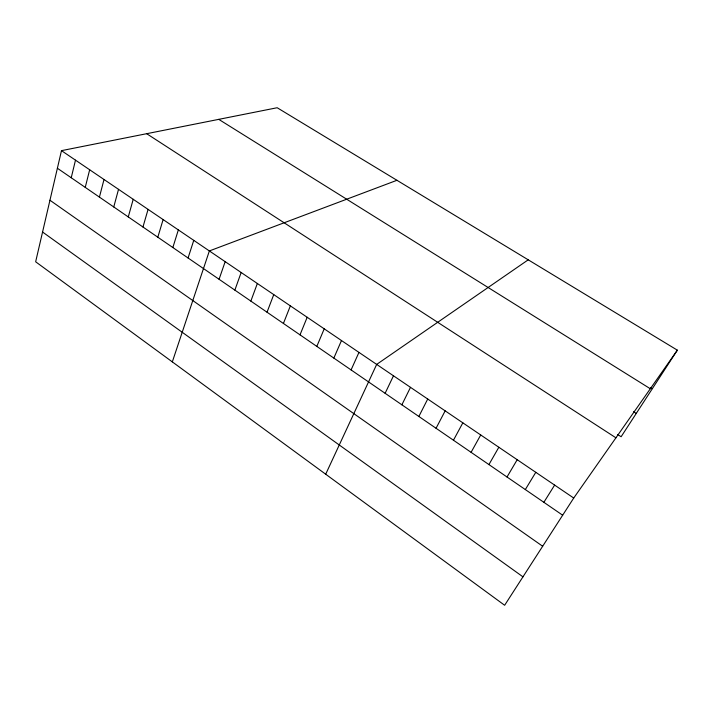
<?xml version="1.0" encoding="UTF-8"?>
<svg xmlns="http://www.w3.org/2000/svg" width="713" height="713" viewBox="0 0 713 713"><rect width="100%" height="100%" fill="white"/><g stroke="black" fill="none" stroke-linecap="round" stroke-linejoin="round"><path stroke-width="1.07" d="M61.478 150.648L35.65 261.787L504.644 605.266L573.724 498.039L677.35 350.163L277.179 107.734L61.478 150.648L573.724 498.039M71.238 177.76L75.489 160.158M85.248 187.376L89.669 169.765M99.419 197.118L104.009 179.498M113.759 206.957L118.527 189.337M128.278 216.921L133.215 199.301M142.957 227.01L148.072 209.381M157.814 237.206L163.117 219.577M172.849 247.536L178.348 229.907M188.072 257.99L193.758 240.361M172.323 361.883L209.364 250.94L396.954 180.291M219.078 279.273L225.165 261.653M234.862 290.12L241.154 272.5M250.842 301.091L257.348 283.489M267.027 312.205L273.756 294.612M283.418 323.461L290.36 305.868M300.013 334.852L307.178 317.276M316.822 346.393L324.219 328.836M333.844 358.086L341.482 340.538M351.081 369.922L358.96 352.391M325.698 474.207L376.678 364.405L528.226 259.817M385.118 393.291L393.478 375.804M401.882 404.806L410.492 387.346M418.861 416.463L427.72 399.022M436.053 428.272L445.162 410.857M453.459 440.224L462.835 422.836M471.088 452.327L480.722 434.966M488.931 464.582L498.842 447.256M507.014 476.997L517.201 459.707M525.321 489.573L535.793 472.318M543.867 502.309L554.634 485.09M677.35 350.163L621.121 436.739L617.61 434.467M650.541 387.48L652.368 388.63M218.748 119.356L650.309 388.745M633.581 411.713L636.263 413.415M146.682 133.696L615.925 437.809M57.388 168.25L562.655 515.205M49.955 200.246L542.664 546.247M42.566 232.028L522.959 576.835"/></g></svg>
